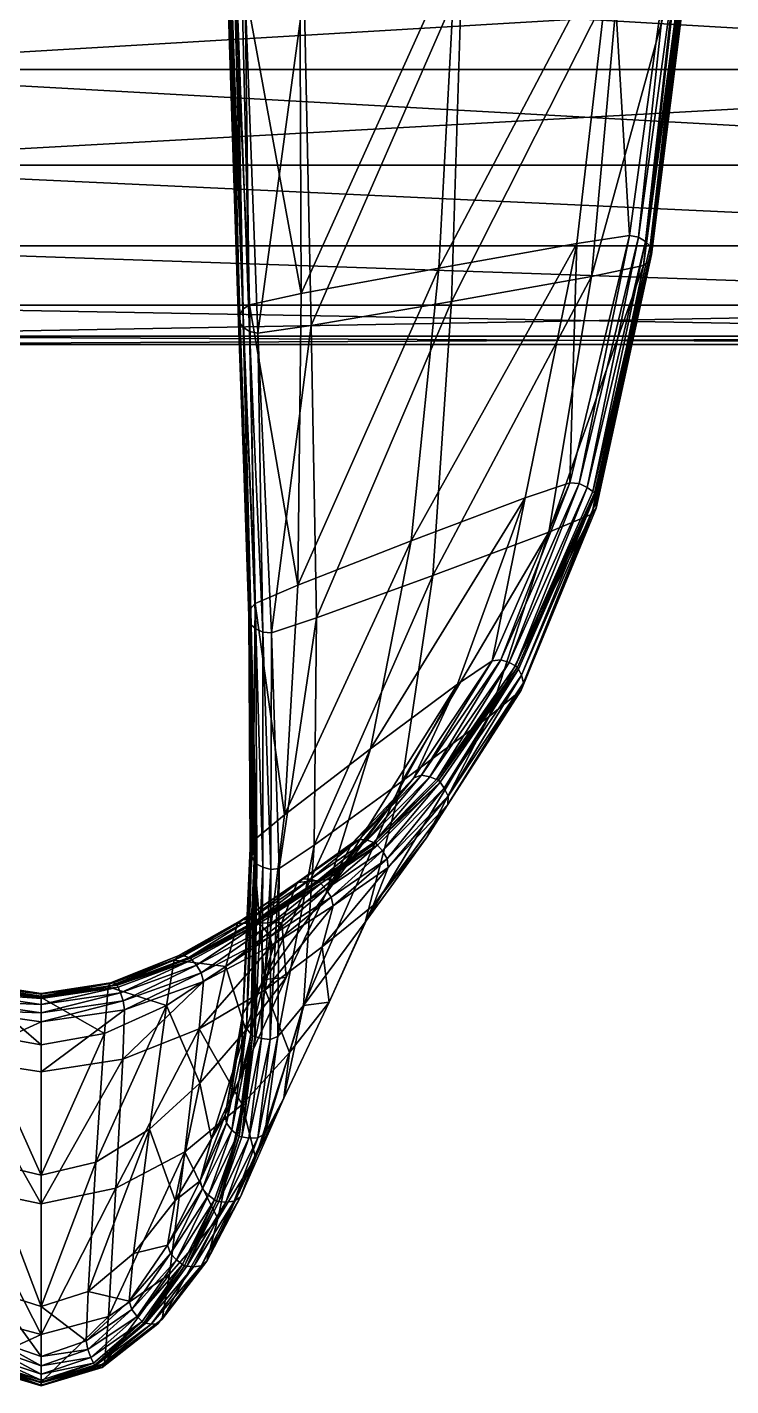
# Model space of a CAD drawing. Header units: centimetres. Extents: x -1193 to 1218, y -860 to 783.
# Drawn here: x 711.8 to 739.9, y -859.9 to -805.5 of the extents above; entities that cross this region are included whole.
import ezdxf

# ---------------------------------------------------------------- set-up
doc = ezdxf.new("R2010")
doc.units = ezdxf.units.CM
doc.layers.add('fabric', color=7, linetype='Continuous', true_color=0x9ab9e5)
doc.layers.add('Object003', color=7, linetype='Continuous', true_color=0x8d073a)

msp = doc.modelspace()

# ---------------------------------------------------------------- meshes
at = {"layer": 'fabric', "color": 60, "true_color": 0xb6ee00}
mesh = msp.add_polyface(dxfattribs=at)
corners = [(699.697, -814.271, -59.422), (632.615, -814.273, -59.308), (632.548, -816.645, -69.863), (699.697, -816.644, -69.889), (699.697, -811.036, -49.198), (632.705, -811.037, -48.975), (699.697, -799.293, -28.894), (632.999, -799.294, -28.46), (632.909, -803.177, -33.173), (699.697, -803.177, -33.561), (699.697, -796.269, -26.243), (633.065, -796.269, -25.785), (699.697, -771.095, -18.344), (633.276, -771.095, -17.859), (633.242, -780.28, -21.394), (699.697, -780.28, -21.862), (699.697, -794.144, -26.255), (633.113, -794.144, -25.803), (633.109, -794.303, -25.18), (699.697, -794.303, -25.64), (699.697, -792.533, -26.252), (633.131, -792.533, -25.804), (633.098, -794.808, -24.932), (699.697, -794.808, -25.397), (632.615, -814.273, -117.38), (632.705, -811.037, -127.713), (699.697, -811.036, -127.49), (699.697, -814.271, -117.267), (632.548, -816.645, -106.825), (699.697, -816.644, -106.8), (632.999, -799.128, -148.017), (633.065, -796.02, -150.586), (699.194, -794.612, -150.238), (699.697, -799.044, -147.477), (632.909, -803.135, -143.462), (699.697, -803.114, -143.048), (633.242, -780.322, -155.347), (633.276, -771.095, -158.829), (699.697, -771.095, -158.344), (699.697, -780.343, -154.906), (633.113, -794.31, -151.097), (633.131, -792.782, -151.2), (665.898, -794.476, -150.862), (633.109, -794.302, -151.508), (633.109, -794.476, -151.324), (632.807, -807.215, -40.137), (699.697, -807.214, -40.453), (633.183, -787.669, -24.189), (699.697, -787.669, -24.643), (632.513, -817.878, -79.366), (699.697, -817.878, -79.364), (632.504, -818.209, -88.344), (699.697, -818.211, -88.344), (632.807, -807.215, -136.551), (699.697, -807.214, -136.235), (633.183, -787.835, -152.711), (699.697, -787.918, -152.362), (632.513, -817.878, -97.322), (699.697, -817.878, -97.324), (768.409, -799.128, -148.017), (768.224, -787.835, -152.711)]
mesh.append_faces([[corners[k] for k in face] for face in [(0, 1, 2), (2, 3, 0), (1, 0, 4), (4, 5, 1), (6, 7, 8), (8, 9, 6), (7, 6, 10), (10, 11, 7), (12, 13, 14), (14, 15, 12), (16, 17, 18), (18, 19, 16), (17, 16, 20), (20, 21, 17), (22, 11, 10), (10, 23, 22), (18, 22, 23), (23, 19, 18), (24, 25, 26), (26, 27, 24), (28, 24, 27), (27, 29, 28), (30, 31, 32), (32, 33, 30), (34, 30, 33), (33, 35, 34), (36, 37, 38), (38, 39, 36), (40, 41, 32), (32, 42, 40), (43, 40, 42), (42, 44, 43), (42, 32, 31), (45, 46, 9), (9, 8, 45), (46, 45, 5), (5, 4, 46), (47, 48, 15), (15, 14, 47), (48, 47, 21), (21, 20, 48), (49, 50, 3), (3, 2, 49), (50, 49, 51), (51, 52, 50), (53, 54, 26), (26, 25, 53), (54, 53, 34), (34, 35, 54), (55, 56, 32), (32, 41, 55), (56, 55, 36), (36, 39, 56), (57, 58, 52), (52, 51, 57), (58, 57, 28), (28, 29, 58), (59, 33, 32), (32, 56, 60)]], dxfattribs={"vtx2": -1, "color": 60})
mesh = msp.add_polyface(dxfattribs=at)
corners = [(768.792, -814.273, -59.308), (768.702, -811.037, -48.975), (699.697, -811.036, -49.198), (699.697, -814.271, -59.422), (768.859, -816.645, -69.863), (699.697, -816.644, -69.889), (768.409, -799.294, -28.46), (768.342, -796.269, -25.785), (699.697, -796.269, -26.243), (699.697, -799.293, -28.894), (768.499, -803.177, -33.173), (699.697, -803.177, -33.561), (768.132, -771.095, -17.859), (768.166, -780.28, -21.394), (831.554, -780.281, -20.877), (699.697, -771.095, -18.344), (699.697, -780.28, -21.862), (768.294, -794.144, -25.803), (768.277, -792.533, -25.804), (699.697, -792.533, -26.252), (699.697, -794.144, -26.255), (768.298, -794.303, -25.18), (699.697, -794.303, -25.64), (768.31, -794.808, -24.932), (699.697, -794.808, -25.397), (699.697, -814.271, -117.267), (768.792, -814.273, -117.38), (768.859, -816.645, -106.825), (699.697, -816.644, -106.8), (699.697, -811.036, -127.49), (768.702, -811.037, -127.713), (699.697, -799.044, -147.477), (768.409, -799.128, -148.017), (768.499, -803.135, -143.462), (699.697, -803.114, -143.048), (699.194, -794.612, -150.238), (768.342, -796.02, -150.586), (831.554, -780.291, -155.823), (768.166, -780.322, -155.347), (768.132, -771.095, -158.829), (699.697, -771.095, -158.344), (699.697, -780.343, -154.906), (733.496, -794.476, -150.862), (768.294, -794.31, -151.097), (768.298, -794.302, -151.508), (768.298, -794.476, -151.324), (768.277, -792.782, -151.2), (768.31, -794.642, -151.544), (768.6, -807.215, -40.137), (699.697, -807.214, -40.453), (768.224, -787.669, -24.189), (699.697, -787.669, -24.643), (768.894, -817.878, -79.366), (699.697, -817.878, -79.364), (768.904, -818.209, -88.344), (699.697, -818.211, -88.344), (768.6, -807.215, -136.551), (699.697, -807.214, -136.235), (768.224, -787.835, -152.711), (699.697, -787.918, -152.362), (768.894, -817.878, -97.322), (699.697, -817.878, -97.324)]
mesh.append_faces([[corners[k] for k in face] for face in [(0, 1, 2), (2, 3, 0), (4, 0, 3), (3, 5, 4), (6, 7, 8), (8, 9, 6), (10, 6, 9), (9, 11, 10), (12, 13, 14), (13, 12, 15), (15, 16, 13), (17, 18, 19), (19, 20, 17), (21, 17, 20), (20, 22, 21), (23, 21, 22), (22, 24, 23), (7, 23, 24), (24, 8, 7), (25, 26, 27), (27, 28, 25), (26, 25, 29), (29, 30, 26), (31, 32, 33), (33, 34, 31), (35, 36, 32), (37, 38, 39), (40, 39, 38), (38, 41, 40), (42, 43, 44), (44, 45, 42), (43, 42, 35), (35, 46, 43), (47, 36, 35), (35, 42, 47), (48, 10, 11), (11, 49, 48), (1, 48, 49), (49, 2, 1), (50, 13, 16), (16, 51, 50), (18, 50, 51), (51, 19, 18), (52, 4, 5), (5, 53, 52), (54, 52, 53), (53, 55, 54), (56, 30, 29), (29, 57, 56), (33, 56, 57), (57, 34, 33), (58, 46, 35), (38, 58, 59), (59, 41, 38), (60, 54, 55), (55, 61, 60), (27, 60, 61), (61, 28, 27)]], dxfattribs={"vtx2": -1, "color": 60})
at = {"layer": 'Object003', "color": 111, "true_color": 0x99e4b8}
mesh = msp.add_polyface(dxfattribs=at)
corners = [(722.86, -804.087, -153.761), (729.164, -803.675, -154.095), (729.383, -789.896, -150.896), (723.148, -817.45, -162.054), (728.759, -816.492, -162.815), (729.284, -788.778, -152.581), (728.926, -802.448, -155.66), (722.69, -802.923, -155.314), (728.248, -815.154, -164.174), (722.744, -816.179, -163.447), (719.589, -789.564, -151.555), (719.807, -803.722, -154.372), (719.845, -803.775, -154.298), (719.619, -789.512, -151.636), (719.831, -803.663, -154.45), (720.244, -817.312, -162.377), (720.292, -817.367, -162.313), (720.257, -817.245, -162.451), (720.173, -804.106, -153.834), (720.501, -804.194, -153.701), (720.244, -790.025, -150.819), (722.72, -790.022, -150.789), (721.019, -817.762, -161.824), (720.68, -817.699, -161.916), (720.367, -803.152, -155.117), (720.204, -789.072, -152.316), (720.067, -803.288, -154.947), (719.891, -789.182, -152.15), (720.683, -816.624, -163.109), (720.416, -816.806, -162.928), (719.961, -803.935, -154.076), (719.725, -789.764, -151.237), (719.922, -789.93, -150.973), (720.437, -817.531, -162.119), (719.903, -803.489, -154.683), (719.707, -789.357, -151.879), (720.294, -817.045, -162.671)]
mesh.append_faces([[corners[k] for k in face] for face in [(0, 1, 2), (3, 4, 1), (1, 0, 3), (5, 6, 7), (6, 8, 9), (9, 7, 6), (10, 11, 12), (13, 14, 11), (11, 15, 16), (16, 12, 11), (15, 11, 14), (14, 17, 15), (18, 19, 20), (19, 0, 21), (22, 3, 0), (0, 19, 22), (23, 22, 19), (19, 18, 23), (7, 24, 25), (24, 26, 27), (28, 29, 26), (26, 24, 28), (9, 28, 24), (24, 7, 9), (12, 30, 31), (30, 18, 32), (33, 23, 18), (18, 30, 33), (16, 33, 30), (30, 12, 16), (26, 34, 35), (34, 14, 13), (36, 17, 14), (14, 34, 36), (29, 36, 34), (34, 26, 29)]], dxfattribs={"vtx2": -1, "color": 111})
mesh = msp.add_polyface(dxfattribs=at)
corners = [(729.164, -803.675, -154.095), (735.461, -803.224, -154.477), (736.043, -789.736, -151.056), (728.759, -816.492, -162.815), (734.353, -815.493, -163.619), (735.909, -788.631, -152.671), (735.17, -802.01, -155.956), (728.926, -802.448, -155.66), (728.248, -815.154, -164.174), (733.767, -814.17, -164.858), (739.054, -789.166, -151.843), (738.268, -802.462, -155.31), (738.284, -802.401, -155.382), (739.078, -789.111, -151.922), (738.237, -802.344, -155.451), (736.762, -814.334, -164.612), (736.762, -814.405, -164.549), (736.702, -814.276, -164.666), (737.798, -803.003, -154.683), (738.511, -789.628, -151.183), (738.081, -802.86, -154.844), (738.813, -789.514, -151.345), (736.435, -815.056, -163.976), (736.678, -814.868, -164.139), (737.859, -801.99, -155.883), (737.515, -801.897, -156.006), (738.377, -788.624, -152.636), (735.876, -813.851, -165.069), (736.24, -813.92, -164.995), (738.219, -802.648, -155.092), (738.98, -789.33, -151.608), (736.761, -814.617, -164.361), (738.098, -802.173, -155.658), (738.923, -788.899, -152.23), (738.709, -788.724, -152.486), (736.521, -814.099, -164.827)]
mesh.append_faces([[corners[k] for k in face] for face in [(0, 1, 2), (3, 4, 1), (1, 0, 3), (5, 6, 7), (8, 7, 6), (6, 9, 8), (10, 11, 12), (13, 12, 14), (15, 12, 11), (11, 16, 15), (12, 15, 17), (17, 14, 12), (1, 18, 19), (18, 20, 21), (22, 23, 20), (20, 18, 22), (4, 22, 18), (18, 1, 4), (24, 25, 26), (25, 6, 5), (27, 9, 6), (6, 25, 27), (28, 27, 25), (25, 24, 28), (20, 29, 30), (29, 11, 10), (31, 16, 11), (11, 29, 31), (23, 31, 29), (29, 20, 23), (14, 32, 33), (32, 24, 34), (35, 28, 24), (24, 32, 35), (17, 35, 32), (32, 14, 17)]], dxfattribs={"vtx2": -1, "color": 111})
mesh = msp.add_polyface(dxfattribs=at)
corners = [(734.353, -815.493, -163.619), (728.759, -816.492, -162.815), (728.015, -827.461, -174.032), (732.644, -825.723, -175.387), (727.147, -826.078, -175.06), (728.248, -815.154, -164.174), (733.767, -814.17, -164.858), (731.707, -824.355, -176.268), (725.52, -834.4, -185.254), (734.479, -824.16, -176.479), (736.762, -814.334, -164.612), (736.762, -814.405, -164.549), (734.498, -824.238, -176.431), (734.404, -824.104, -176.511), (736.702, -814.276, -164.666), (731.398, -831.126, -187.852), (731.314, -831.079, -187.856), (736.435, -815.056, -163.976), (734.366, -824.999, -175.941), (736.678, -814.868, -164.139), (734.548, -824.759, -176.104), (731.538, -832.046, -187.455), (730.259, -833.098, -186.685), (735.876, -813.851, -165.069), (736.24, -813.92, -164.995), (733.859, -823.777, -176.694), (733.489, -823.753, -176.697), (730.382, -830.868, -187.765), (730.725, -830.828, -187.851), (736.761, -814.617, -164.361), (734.556, -824.471, -176.286), (731.558, -831.446, -187.739), (731.633, -831.756, -187.612), (736.521, -814.099, -164.827), (734.181, -823.935, -176.608), (731.062, -830.939, -187.868)]
mesh.append_faces([[corners[k] for k in face] for face in [(0, 1, 2), (2, 3, 0), (4, 5, 6), (6, 7, 4), (8, 4, 7), (9, 10, 11), (11, 12, 9), (10, 9, 13), (13, 14, 10), (15, 9, 12), (16, 13, 9), (17, 0, 3), (3, 18, 17), (19, 17, 18), (18, 20, 19), (20, 18, 21), (18, 3, 22), (23, 24, 25), (25, 26, 23), (6, 23, 26), (26, 7, 6), (7, 26, 27), (28, 27, 26), (26, 25, 28), (29, 19, 20), (20, 30, 29), (11, 29, 30), (30, 12, 11), (12, 30, 31), (30, 20, 32), (33, 14, 13), (13, 34, 33), (24, 33, 34), (34, 25, 24), (25, 34, 35), (34, 13, 16)]], dxfattribs={"vtx2": -1, "color": 111})
mesh = msp.add_polyface(dxfattribs=at)
corners = [(728.759, -816.492, -162.815), (723.148, -817.45, -162.054), (723.358, -829.156, -172.708), (728.015, -827.461, -174.032), (730.259, -833.098, -186.685), (726.78, -835.693, -184.717), (725.312, -841.336, -193.334), (723.261, -838.248, -182.765), (728.248, -815.154, -164.174), (727.147, -826.078, -175.06), (722.614, -827.843, -173.819), (722.744, -816.179, -163.447), (723.731, -840.196, -193.397), (725.52, -834.4, -185.254), (728.993, -831.81, -187.077), (726.228, -836.805, -195.787), (721.284, -843.623, -191.005), (722.086, -837.031, -183.414), (725.738, -838.174, -202.471), (728.243, -835.656, -197.07), (728.299, -835.735, -197.06), (725.804, -838.251, -202.471), (725.65, -838.145, -202.437), (728.154, -835.62, -197.049), (721.019, -817.762, -161.824), (721.555, -829.75, -172.251), (721.864, -839.179, -182.045), (726.231, -839.145, -202.28), (726.189, -838.802, -202.422), (728.618, -836.292, -196.954), (728.608, -836.62, -196.806), (727.739, -837.965, -195.846), (725.625, -840.671, -201.202), (720.683, -816.624, -163.109), (724.793, -838.158, -201.973), (724.011, -839.613, -200.899), (727.251, -835.552, -196.71), (725.061, -838.024, -202.176), (727.554, -835.45, -196.874), (722.82, -839.599, -205.597), (726.001, -838.482, -202.47), (728.47, -835.972, -197.03), (725.386, -838.057, -202.334), (727.89, -835.512, -196.985), (723.38, -839.691, -205.912), (723.125, -839.616, -205.785)]
mesh.append_faces([[corners[k] for k in face] for face in [(0, 1, 2), (2, 3, 0), (4, 5, 6), (7, 5, 3), (3, 2, 7), (8, 9, 10), (10, 11, 8), (12, 13, 14), (14, 15, 12), (16, 17, 13), (9, 13, 17), (17, 10, 9), (18, 19, 20), (20, 21, 18), (19, 18, 22), (22, 23, 19), (1, 24, 25), (25, 2, 1), (26, 7, 2), (2, 25, 26), (27, 28, 29), (30, 31, 32), (33, 11, 10), (34, 35, 15), (15, 36, 34), (37, 34, 36), (36, 38, 37), (34, 37, 39), (40, 21, 20), (28, 40, 41), (42, 37, 38), (38, 43, 42), (22, 42, 43), (43, 23, 22), (42, 22, 44), (37, 42, 45)]], dxfattribs={"vtx2": -1, "color": 111})
mesh = msp.add_polyface(dxfattribs=at)
corners = [(720.244, -817.312, -162.377), (720.683, -829.379, -172.612), (720.744, -829.431, -172.564), (720.292, -817.367, -162.313), (720.257, -817.245, -162.451), (720.676, -829.305, -172.677), (720.902, -838.967, -182.118), (720.98, -839.008, -182.096), (720.868, -838.893, -182.165), (721.019, -817.762, -161.824), (720.68, -817.699, -161.916), (721.21, -829.731, -172.281), (721.555, -829.75, -172.251), (721.533, -839.227, -181.99), (721.864, -839.179, -182.045), (722.614, -827.843, -173.819), (720.913, -828.575, -173.294), (720.683, -816.624, -163.109), (720.416, -816.806, -162.928), (720.706, -828.811, -173.104), (720.816, -838.093, -182.676), (720.709, -838.376, -182.489), (722.086, -837.031, -183.414), (720.437, -817.531, -162.119), (720.93, -829.587, -172.419), (721.215, -839.132, -182.03), (704.307, -817.054, -162.724), (704.304, -817.258, -162.527), (703.866, -829.286, -172.749), (720.294, -817.045, -162.671), (720.655, -829.085, -172.869), (720.765, -838.669, -182.303)]
mesh.append_faces([[corners[k] for k in face] for face in [(0, 1, 2), (2, 3, 0), (1, 0, 4), (4, 5, 1), (1, 6, 7), (7, 2, 1), (6, 1, 5), (5, 8, 6), (9, 10, 11), (11, 12, 9), (13, 14, 12), (12, 11, 13), (15, 16, 17), (18, 17, 16), (16, 19, 18), (20, 21, 19), (19, 16, 20), (22, 20, 16), (16, 15, 22), (23, 3, 2), (2, 24, 23), (10, 23, 24), (24, 11, 10), (25, 13, 11), (11, 24, 25), (7, 25, 24), (24, 2, 7), (26, 27, 28), (29, 18, 19), (19, 30, 29), (4, 29, 30), (30, 5, 4), (31, 8, 5), (5, 30, 31), (21, 31, 30), (30, 19, 21)]], dxfattribs={"vtx2": -1, "color": 111})
mesh = msp.add_polyface(dxfattribs=at)
corners = [(725.312, -841.336, -193.334), (727.739, -837.965, -195.846), (730.259, -833.098, -186.685), (726.78, -835.693, -184.717), (732.644, -825.723, -175.387), (728.015, -827.461, -174.032), (731.707, -824.355, -176.268), (728.993, -831.81, -187.077), (725.52, -834.4, -185.254), (734.498, -824.238, -176.431), (731.438, -831.206, -187.824), (731.398, -831.126, -187.852), (728.243, -835.656, -197.07), (728.299, -835.735, -197.06), (728.154, -835.62, -197.049), (731.314, -831.079, -187.856), (734.479, -824.16, -176.479), (731.538, -832.046, -187.455), (728.608, -836.62, -196.806), (731.633, -831.756, -187.612), (728.618, -836.292, -196.954), (734.548, -824.759, -176.104), (734.366, -824.999, -175.941), (726.231, -839.145, -202.28), (730.382, -830.868, -187.765), (730.725, -830.828, -187.851), (727.554, -835.45, -196.874), (727.251, -835.552, -196.71), (726.228, -836.805, -195.787), (731.558, -831.446, -187.739), (728.47, -835.972, -197.03), (734.556, -824.471, -176.286), (726.001, -838.482, -202.47), (726.189, -838.802, -202.422), (731.062, -830.939, -187.868), (733.859, -823.777, -176.694), (734.181, -823.935, -176.608), (727.89, -835.512, -196.985)]
mesh.append_faces([[corners[k] for k in face] for face in [(0, 1, 2), (3, 2, 4), (4, 5, 3), (6, 7, 8), (9, 10, 11), (12, 11, 10), (10, 13, 12), (11, 12, 14), (14, 15, 11), (16, 11, 15), (17, 2, 1), (1, 18, 17), (19, 17, 18), (18, 20, 19), (17, 19, 21), (2, 17, 22), (20, 18, 23), (24, 7, 6), (24, 25, 26), (26, 27, 24), (7, 24, 27), (27, 28, 7), (29, 19, 20), (20, 30, 29), (10, 29, 30), (30, 13, 10), (29, 10, 9), (19, 29, 31), (13, 30, 32), (30, 20, 33), (34, 25, 35), (15, 34, 36), (34, 15, 14), (14, 37, 34), (25, 34, 37), (37, 26, 25)]], dxfattribs={"vtx2": -1, "color": 111})
mesh = msp.add_polyface(dxfattribs=at)
corners = [(726.78, -835.693, -184.717), (723.261, -838.248, -182.765), (722.836, -844.672, -190.823), (725.312, -841.336, -193.334), (725.625, -840.671, -201.202), (727.739, -837.965, -195.846), (725.52, -834.4, -185.254), (723.731, -840.196, -193.397), (721.284, -843.623, -191.005), (726.228, -836.805, -195.787), (724.011, -839.613, -200.899), (723.464, -839.716, -205.955), (725.738, -838.174, -202.471), (725.804, -838.251, -202.471), (723.533, -839.79, -205.961), (723.38, -839.691, -205.912), (725.65, -838.145, -202.437), (721.001, -841.316, -209.42), (720.921, -841.295, -209.367), (726.231, -839.145, -202.28), (723.589, -842.325, -204.667), (724.02, -840.674, -205.823), (726.189, -838.802, -202.422), (723.946, -840.328, -205.955), (728.608, -836.62, -196.806), (720.816, -838.093, -182.676), (722.086, -837.031, -183.414), (722.82, -839.599, -205.597), (722.584, -839.749, -205.373), (724.793, -838.158, -201.973), (721.972, -841.343, -204.197), (720.199, -841.388, -208.733), (720.403, -841.227, -208.982), (726.001, -838.482, -202.47), (723.739, -840.014, -205.981), (721.275, -841.605, -209.488), (721.488, -841.913, -209.495), (723.125, -839.616, -205.785), (725.386, -838.057, -202.334), (725.061, -838.024, -202.176), (720.683, -841.23, -209.207)]
mesh.append_faces([[corners[k] for k in face] for face in [(0, 1, 2), (2, 3, 0), (4, 5, 3), (6, 7, 8), (7, 9, 10), (11, 12, 13), (13, 14, 11), (12, 11, 15), (15, 16, 12), (17, 11, 14), (11, 17, 18), (18, 15, 11), (19, 4, 20), (20, 21, 19), (22, 19, 21), (21, 23, 22), (4, 19, 24), (25, 26, 8), (27, 28, 29), (10, 29, 28), (28, 30, 10), (30, 28, 31), (32, 31, 28), (28, 27, 32), (33, 22, 23), (23, 34, 33), (13, 33, 34), (34, 14, 13), (14, 34, 35), (34, 23, 36), (15, 37, 38), (37, 27, 39), (40, 32, 27), (27, 37, 40), (18, 40, 37), (37, 15, 18)]], dxfattribs={"vtx2": -1, "color": 111})
mesh = msp.add_polyface(dxfattribs=at)
corners = [(718.672, -845.598, -211.262), (721.301, -844.035, -208.154), (720.385, -848.632, -204.819), (718.697, -847.771, -204.17), (719.74, -843.105, -207.461), (717.36, -844.666, -210.3), (720.539, -845.659, -201.154), (718.32, -842.767, -212.463), (721.001, -841.316, -209.42), (721.069, -841.389, -209.437), (718.378, -842.839, -212.493), (718.254, -842.746, -212.397), (720.921, -841.295, -209.367), (721.583, -842.259, -209.382), (718.835, -843.71, -212.544), (721.488, -841.913, -209.495), (718.742, -843.362, -212.632), (715.689, -844.836, -214.897), (715.616, -846.81, -213.59), (720.709, -838.376, -182.489), (720.816, -838.093, -182.676), (720.409, -844.983, -190.075), (720.402, -845.298, -189.899), (719.71, -849.05, -194.314), (721.284, -843.623, -191.005), (720.33, -847.502, -195.367), (720.199, -841.388, -208.733), (721.972, -841.343, -204.197), (720.403, -841.227, -208.982), (717.83, -842.685, -211.929), (717.671, -842.85, -211.652), (721.275, -841.605, -209.488), (718.555, -843.054, -212.582), (715.527, -844.159, -214.857), (715.634, -844.479, -214.955), (720.765, -838.669, -182.303), (720.56, -845.593, -189.769), (720.74, -845.805, -189.687), (720.868, -838.893, -182.165), (719.765, -849.371, -194.151), (720.683, -841.23, -209.207), (718.058, -842.685, -212.198)]
mesh.append_faces([[corners[k] for k in face] for face in [(0, 1, 2), (3, 4, 5), (4, 3, 6), (7, 8, 9), (9, 10, 7), (8, 7, 11), (11, 12, 8), (13, 1, 0), (0, 14, 13), (15, 13, 14), (14, 16, 15), (16, 14, 17), (14, 0, 18), (19, 20, 21), (21, 22, 19), (22, 21, 23), (21, 24, 25), (26, 4, 27), (26, 28, 29), (29, 30, 26), (4, 26, 30), (30, 5, 4), (31, 15, 16), (16, 32, 31), (9, 31, 32), (32, 10, 9), (10, 32, 33), (32, 16, 34), (35, 19, 22), (22, 36, 35), (36, 37, 38), (36, 22, 39), (40, 12, 11), (11, 41, 40), (28, 40, 41), (41, 29, 28)]], dxfattribs={"vtx2": -1, "color": 111})
mesh = msp.add_polyface(dxfattribs=at)
corners = [(723.869, -844.539, -198.345), (725.312, -841.336, -193.334), (722.836, -844.672, -190.823), (722.058, -848.376, -195.481), (722.282, -846.554, -201.568), (723.589, -842.325, -204.667), (725.625, -840.671, -201.202), (720.385, -848.632, -204.819), (721.301, -844.035, -208.154), (722.144, -843.542, -198.13), (724.011, -839.613, -200.899), (721.972, -841.343, -204.197), (720.539, -845.659, -201.154), (720.33, -847.502, -195.367), (721.284, -843.623, -191.005), (723.731, -840.196, -193.397), (719.74, -843.105, -207.461), (720.902, -838.967, -182.118), (720.8, -845.876, -189.66), (720.892, -845.904, -189.664), (720.98, -839.008, -182.096), (720.868, -838.893, -182.165), (720.74, -845.805, -189.687), (723.533, -839.79, -205.961), (721.069, -841.389, -209.437), (721.001, -841.316, -209.42), (721.864, -839.179, -182.045), (721.533, -839.227, -181.99), (721.512, -846.025, -189.733), (721.819, -845.91, -189.869), (723.261, -838.248, -182.765), (721.583, -842.259, -209.382), (721.488, -841.913, -209.495), (723.946, -840.328, -205.955), (724.02, -840.674, -205.823), (720.409, -844.983, -190.075), (720.816, -838.093, -182.676), (721.215, -839.132, -182.03), (721.166, -845.988, -189.677), (721.275, -841.605, -209.488), (723.739, -840.014, -205.981), (720.765, -838.669, -182.303), (720.56, -845.593, -189.769)]
mesh.append_faces([[corners[k] for k in face] for face in [(0, 1, 2), (2, 3, 0), (4, 0, 3), (0, 4, 5), (5, 6, 0), (1, 0, 6), (4, 7, 8), (8, 5, 4), (9, 10, 11), (11, 12, 9), (13, 9, 12), (9, 13, 14), (14, 15, 9), (10, 9, 15), (12, 11, 16), (17, 18, 19), (19, 20, 17), (18, 17, 21), (21, 22, 18), (23, 24, 25), (26, 27, 28), (28, 29, 26), (30, 26, 29), (29, 2, 30), (31, 32, 33), (33, 34, 31), (8, 31, 34), (34, 5, 8), (14, 35, 36), (37, 20, 19), (19, 38, 37), (27, 37, 38), (38, 28, 27), (39, 24, 23), (32, 39, 40), (21, 41, 42)]], dxfattribs={"vtx2": -1, "color": 111})
mesh = msp.add_polyface(dxfattribs=at)
corners = [(709.295, -843.858, -214.679), (712.344, -844.314, -215.581), (712.344, -844.392, -215.633), (709.262, -843.933, -214.724), (706.37, -842.763, -212.474), (706.311, -842.834, -212.505), (706.435, -842.743, -212.407), (709.332, -843.834, -214.599), (712.344, -844.288, -215.492), (709, -844.836, -214.897), (709.073, -846.81, -213.59), (706.019, -845.593, -211.281), (709.054, -844.479, -214.955), (705.856, -843.702, -212.564), (712.344, -844.955, -215.914), (712.344, -845.318, -215.871), (712.344, -847.328, -214.558), (709.654, -843.915, -213.731), (709.811, -845.792, -212.319), (712.344, -846.246, -213.123), (712.344, -844.347, -214.56), (709.567, -843.754, -214.038), (712.344, -844.192, -214.883), (706.859, -842.684, -211.932), (707.018, -842.85, -211.653), (707.328, -844.666, -210.3), (709.162, -844.159, -214.857), (705.948, -843.355, -212.65), (706.135, -843.048, -212.597), (712.344, -844.626, -215.789), (709.441, -843.764, -214.356), (712.344, -844.209, -215.227), (706.632, -842.682, -212.205)]
mesh.append_faces([[corners[k] for k in face] for face in [(0, 1, 2), (2, 3, 0), (4, 0, 3), (3, 5, 4), (0, 4, 6), (6, 7, 0), (1, 0, 7), (7, 8, 1), (9, 10, 11), (12, 9, 13), (9, 12, 14), (14, 15, 9), (10, 9, 15), (15, 16, 10), (17, 18, 19), (19, 20, 17), (21, 17, 20), (20, 22, 21), (17, 21, 23), (23, 24, 17), (18, 17, 24), (24, 25, 18), (26, 12, 27), (3, 26, 28), (26, 3, 2), (2, 29, 26), (12, 26, 29), (29, 14, 12), (30, 21, 22), (22, 31, 30), (7, 30, 31), (31, 8, 7), (30, 7, 6), (6, 32, 30), (21, 30, 32), (32, 23, 21)]], dxfattribs={"vtx2": -1, "color": 111})
mesh = msp.add_polyface(dxfattribs=at)
corners = [(715.393, -843.858, -214.679), (718.32, -842.767, -212.463), (718.378, -842.839, -212.493), (715.427, -843.933, -214.724), (712.344, -844.314, -215.581), (712.344, -844.392, -215.633), (712.344, -844.288, -215.492), (715.357, -843.834, -214.599), (718.254, -842.746, -212.397), (715.689, -844.836, -214.897), (715.616, -846.81, -213.59), (712.344, -847.328, -214.558), (712.344, -845.318, -215.871), (715.634, -844.479, -214.955), (712.344, -844.955, -215.914), (718.742, -843.362, -212.632), (718.835, -843.71, -212.544), (715.034, -843.915, -213.731), (714.878, -845.792, -212.319), (717.36, -844.666, -210.3), (717.671, -842.85, -211.652), (715.121, -843.754, -214.038), (717.83, -842.685, -211.929), (712.344, -844.192, -214.883), (712.344, -844.347, -214.56), (712.344, -846.246, -213.123), (715.527, -844.159, -214.857), (712.344, -844.626, -215.789), (718.555, -843.054, -212.582), (715.247, -843.764, -214.356), (718.058, -842.685, -212.198), (712.344, -844.209, -215.227)]
mesh.append_faces([[corners[k] for k in face] for face in [(0, 1, 2), (2, 3, 0), (4, 0, 3), (3, 5, 4), (0, 4, 6), (6, 7, 0), (1, 0, 7), (7, 8, 1), (9, 10, 11), (11, 12, 9), (13, 9, 12), (12, 14, 13), (9, 13, 15), (10, 9, 16), (17, 18, 19), (19, 20, 17), (21, 17, 20), (20, 22, 21), (17, 21, 23), (23, 24, 17), (18, 17, 24), (24, 25, 18), (26, 13, 14), (14, 27, 26), (3, 26, 27), (27, 5, 3), (26, 3, 2), (13, 26, 28), (29, 21, 22), (22, 30, 29), (7, 29, 30), (30, 8, 7), (29, 7, 6), (6, 31, 29), (21, 29, 31), (31, 23, 21)]], dxfattribs={"vtx2": -1, "color": 111})
mesh = msp.add_polyface(dxfattribs=at)
corners = [(706.019, -845.593, -211.281), (706.596, -850.529, -207.743), (704.323, -848.653, -204.863), (705.299, -853.263, -201.475), (707.217, -855.436, -204.176), (709.35, -851.98, -209.941), (709.651, -857.117, -206.254), (709.073, -846.81, -213.59), (712.344, -852.599, -210.87), (712.344, -847.328, -214.558), (705.991, -847.771, -204.17), (708.01, -849.616, -206.805), (707.328, -844.666, -210.3), (704.149, -845.659, -201.154), (705.529, -850.005, -198.124), (706.981, -852.465, -200.9), (708.647, -854.595, -203.34), (710.148, -850.932, -208.685), (709.811, -845.792, -212.319), (710.459, -856.106, -205.091), (712.344, -856.706, -205.794), (712.344, -851.458, -209.436), (712.344, -846.246, -213.123), (706.622, -855.125, -199.57), (705.35, -852.539, -196.747), (705.257, -852.552, -196.778), (706.699, -855.062, -199.562), (705.427, -852.476, -196.753), (705.741, -854.968, -200.176), (704.397, -852.4, -197.223), (704.978, -849.047, -194.304), (704.923, -849.364, -194.125), (705.892, -852.012, -196.834), (705.979, -851.687, -196.985), (704.358, -847.501, -195.365), (707.283, -854.267, -199.689), (707.174, -854.597, -199.562), (704.978, -852.592, -196.868), (706.268, -855.173, -199.746), (704.647, -852.57, -197.018), (705.96, -855.146, -199.941), (705.658, -852.288, -196.769), (704.708, -849.634, -194.007), (706.931, -854.874, -199.539)]
mesh.append_faces([[corners[k] for k in face] for face in [(0, 1, 2), (3, 2, 1), (1, 4, 3), (1, 5, 6), (5, 1, 0), (0, 7, 5), (8, 5, 7), (7, 9, 8), (10, 11, 12), (10, 13, 14), (14, 15, 10), (11, 10, 15), (15, 16, 11), (17, 18, 12), (12, 11, 17), (19, 17, 11), (11, 16, 19), (20, 21, 17), (18, 17, 21), (21, 22, 18), (23, 24, 25), (26, 27, 24), (3, 28, 29), (30, 31, 32), (32, 33, 30), (33, 14, 34), (35, 15, 14), (14, 33, 35), (36, 35, 33), (33, 32, 36), (25, 37, 38), (37, 39, 40), (27, 41, 42), (41, 32, 31), (32, 41, 43), (41, 27, 26)]], dxfattribs={"vtx2": -1, "color": 111})
mesh = msp.add_polyface(dxfattribs=at)
corners = [(718.098, -850.523, -207.732), (720.385, -848.632, -204.819), (719.417, -853.201, -201.463), (717.478, -855.421, -204.172), (718.672, -845.598, -211.262), (715.616, -846.81, -213.59), (715.339, -851.98, -209.941), (712.344, -852.599, -210.87), (712.344, -847.328, -214.558), (715.037, -857.117, -206.254), (717.36, -844.666, -210.3), (716.678, -849.616, -206.805), (718.697, -847.771, -204.17), (717.708, -852.464, -200.9), (716.041, -854.595, -203.34), (719.16, -850.003, -198.125), (720.539, -845.659, -201.154), (714.541, -850.932, -208.685), (714.878, -845.792, -212.319), (712.344, -851.458, -209.436), (712.344, -846.246, -213.123), (712.344, -856.706, -205.794), (714.229, -856.106, -205.091), (720.274, -849.907, -194.004), (719.357, -852.497, -196.767), (719.451, -852.507, -196.8), (720.2, -849.843, -194.018), (719.278, -852.438, -196.771), (718.172, -855.095, -199.613), (718.082, -855.087, -199.569), (718.711, -851.681, -196.987), (719.71, -849.05, -194.314), (719.765, -849.371, -194.151), (718.802, -851.999, -196.84), (717.407, -854.263, -199.689), (720.073, -852.5, -197.051), (719.736, -852.535, -196.896), (718.441, -855.12, -199.744), (719.98, -849.65, -194.06), (719.042, -852.262, -196.782), (717.767, -854.85, -199.539), (717.519, -854.585, -199.561)]
mesh.append_faces([[corners[k] for k in face] for face in [(0, 1, 2), (2, 3, 0), (1, 0, 4), (5, 6, 7), (7, 8, 5), (6, 5, 4), (4, 0, 6), (9, 6, 0), (10, 11, 12), (13, 12, 11), (11, 14, 13), (12, 13, 15), (15, 16, 12), (17, 11, 10), (10, 18, 17), (19, 17, 18), (18, 20, 19), (17, 19, 21), (11, 17, 22), (23, 24, 25), (26, 27, 24), (28, 25, 24), (29, 24, 27), (15, 30, 31), (32, 31, 30), (30, 33, 32), (33, 30, 34), (13, 34, 30), (30, 15, 13), (35, 36, 37), (36, 25, 28), (38, 32, 33), (33, 39, 38), (39, 27, 26), (27, 39, 40), (39, 33, 41)]], dxfattribs={"vtx2": -1, "color": 111})
mesh = msp.add_polyface(dxfattribs=at)
corners = [(722.058, -848.376, -195.481), (720.921, -850.755, -198.456), (722.282, -846.554, -201.568), (720.385, -848.632, -204.819), (719.417, -853.201, -201.463), (720.539, -845.659, -201.154), (719.16, -850.003, -198.125), (720.33, -847.502, -195.367), (719.451, -852.507, -196.8), (720.37, -849.923, -194.024), (720.274, -849.907, -194.004), (720.8, -845.876, -189.66), (720.892, -845.904, -189.664), (720.74, -845.805, -189.687), (720.2, -849.843, -194.018), (719.357, -852.497, -196.767), (721.29, -849.809, -194.383), (722.836, -844.672, -190.823), (721.819, -845.91, -189.869), (721.009, -849.965, -194.201), (721.512, -846.025, -189.733), (720.073, -852.5, -197.051), (720.327, -852.322, -197.261), (718.977, -854.896, -200.174), (718.754, -855.081, -199.939), (719.71, -849.05, -194.314), (719.765, -849.371, -194.151), (720.402, -845.298, -189.899), (720.409, -844.983, -190.075), (720.659, -849.973, -194.086), (721.166, -845.988, -189.677), (719.736, -852.535, -196.896), (719.98, -849.65, -194.06), (719.042, -852.262, -196.782), (720.56, -845.593, -189.769)]
mesh.append_faces([[corners[k] for k in face] for face in [(0, 1, 2), (3, 2, 1), (1, 4, 3), (5, 6, 7), (8, 9, 10), (11, 10, 9), (9, 12, 11), (10, 11, 13), (13, 14, 10), (15, 10, 14), (16, 0, 17), (17, 18, 16), (19, 16, 18), (18, 20, 19), (16, 19, 21), (21, 22, 16), (0, 16, 22), (22, 1, 0), (23, 4, 1), (1, 22, 23), (22, 21, 24), (25, 7, 6), (25, 26, 27), (7, 25, 28), (29, 19, 20), (20, 30, 29), (9, 29, 30), (30, 12, 9), (29, 9, 8), (8, 31, 29), (19, 29, 31), (31, 21, 19), (14, 32, 33), (32, 14, 13), (13, 34, 32), (26, 32, 34)]], dxfattribs={"vtx2": -1, "color": 111})
mesh = msp.add_polyface(dxfattribs=at)
corners = [(715.339, -851.98, -209.941), (715.037, -857.117, -206.254), (712.344, -857.834, -207.138), (712.344, -852.599, -210.87), (712.344, -856.706, -205.794), (714.229, -856.106, -205.091), (714.541, -850.932, -208.685), (716.041, -854.595, -203.34), (716.678, -849.616, -206.805), (714.486, -859.054, -203.947), (712.344, -859.744, -204.726), (712.344, -859.773, -204.808), (714.528, -859.077, -204.021), (716.456, -857.373, -202.074), (716.389, -857.308, -202.053), (714.448, -858.979, -203.91), (712.344, -859.663, -204.68), (714.794, -859.153, -204.535), (714.889, -858.993, -204.829), (717.183, -857.223, -202.804), (712.344, -859.887, -205.379), (712.344, -859.738, -205.69), (714.147, -858.081, -203.796), (714.21, -858.438, -203.725), (712.344, -858.712, -204.491), (712.344, -859.082, -204.438), (715.97, -856.831, -201.971), (715.864, -856.495, -202.074), (714.652, -859.146, -204.241), (717.009, -857.401, -202.542), (716.753, -857.426, -202.302), (712.344, -859.859, -205.055), (714.333, -858.756, -203.799), (712.344, -859.42, -204.542), (716.186, -857.115, -201.992)]
mesh.append_faces([[corners[k] for k in face] for face in [(0, 1, 2), (2, 3, 0), (4, 5, 6), (5, 7, 8), (9, 10, 11), (11, 12, 9), (13, 9, 12), (14, 15, 9), (10, 9, 15), (15, 16, 10), (17, 18, 19), (18, 17, 20), (20, 21, 18), (1, 18, 21), (21, 2, 1), (22, 5, 4), (23, 22, 24), (24, 25, 23), (22, 23, 26), (26, 27, 22), (5, 22, 27), (27, 7, 5), (28, 17, 29), (12, 28, 30), (28, 12, 11), (11, 31, 28), (17, 28, 31), (31, 20, 17), (32, 23, 25), (25, 33, 32), (15, 32, 33), (33, 16, 15), (32, 15, 14), (14, 34, 32), (23, 32, 34), (34, 26, 23)]], dxfattribs={"vtx2": -1, "color": 111})
mesh = msp.add_polyface(dxfattribs=at)
corners = [(718.098, -850.523, -207.732), (717.478, -855.421, -204.172), (715.037, -857.117, -206.254), (718.082, -855.087, -199.569), (716.456, -857.373, -202.074), (716.53, -857.386, -202.131), (718.172, -855.095, -199.613), (719.357, -852.497, -196.767), (719.278, -852.438, -196.771), (718.003, -855.027, -199.562), (716.389, -857.308, -202.053), (714.528, -859.077, -204.021), (714.486, -859.054, -203.947), (718.754, -855.081, -199.939), (718.977, -854.896, -200.174), (720.327, -852.322, -197.261), (717.009, -857.401, -202.542), (717.183, -857.223, -202.804), (719.417, -853.201, -201.463), (714.889, -858.993, -204.829), (714.794, -859.153, -204.535), (717.407, -854.263, -199.689), (717.708, -852.464, -200.9), (716.041, -854.595, -203.34), (715.864, -856.495, -202.074), (717.519, -854.585, -199.561), (715.97, -856.831, -201.971), (718.802, -851.999, -196.84), (718.441, -855.12, -199.744), (720.073, -852.5, -197.051), (719.736, -852.535, -196.896), (716.753, -857.426, -202.302), (714.652, -859.146, -204.241), (717.767, -854.85, -199.539), (716.186, -857.115, -201.992), (719.042, -852.262, -196.782)]
mesh.append_faces([[corners[k] for k in face] for face in [(0, 1, 2), (3, 4, 5), (5, 6, 3), (7, 3, 6), (8, 9, 3), (4, 3, 9), (9, 10, 4), (11, 5, 4), (12, 4, 10), (13, 14, 15), (14, 13, 16), (16, 17, 14), (18, 14, 17), (17, 1, 18), (19, 2, 1), (1, 17, 19), (17, 16, 20), (21, 22, 23), (23, 24, 21), (25, 21, 24), (24, 26, 25), (21, 25, 27), (28, 13, 29), (6, 28, 30), (28, 6, 5), (5, 31, 28), (13, 28, 31), (31, 16, 13), (16, 31, 32), (31, 5, 11), (33, 25, 26), (26, 34, 33), (9, 33, 34), (34, 10, 9), (33, 9, 8), (25, 33, 35)]], dxfattribs={"vtx2": -1, "color": 111})
mesh = msp.add_polyface(dxfattribs=at)
corners = [(709.35, -851.98, -209.941), (712.344, -852.599, -210.87), (712.344, -857.834, -207.138), (709.651, -857.117, -206.254), (710.148, -850.932, -208.685), (710.459, -856.106, -205.091), (712.344, -856.706, -205.794), (708.162, -857.396, -202.131), (710.161, -859.077, -204.021), (710.202, -859.054, -203.947), (712.344, -859.744, -204.726), (712.344, -859.773, -204.808), (712.344, -859.663, -204.68), (710.24, -858.979, -203.91), (708.236, -857.382, -202.074), (709.799, -858.993, -204.829), (712.344, -859.738, -205.69), (709.894, -859.153, -204.535), (712.344, -859.887, -205.379), (707.686, -857.417, -202.542), (710.541, -858.081, -203.796), (708.647, -854.595, -203.34), (708.825, -856.497, -202.074), (710.478, -858.438, -203.725), (708.719, -856.834, -201.971), (712.344, -859.082, -204.438), (712.344, -858.712, -204.491), (714.147, -858.081, -203.796), (710.036, -859.146, -204.241), (712.344, -859.859, -205.055), (707.94, -857.439, -202.303), (710.355, -858.756, -203.799), (708.505, -857.121, -201.992), (712.344, -859.42, -204.542)]
mesh.append_faces([[corners[k] for k in face] for face in [(0, 1, 2), (2, 3, 0), (4, 5, 6), (7, 8, 9), (10, 9, 8), (8, 11, 10), (9, 10, 12), (12, 13, 9), (14, 9, 13), (15, 3, 2), (2, 16, 15), (17, 15, 16), (16, 18, 17), (15, 17, 19), (20, 5, 21), (21, 22, 20), (23, 20, 22), (22, 24, 23), (20, 23, 25), (25, 26, 20), (5, 20, 26), (26, 6, 5), (6, 26, 27), (28, 17, 18), (18, 29, 28), (8, 28, 29), (29, 11, 8), (28, 8, 7), (17, 28, 30), (31, 23, 24), (24, 32, 31), (13, 31, 32), (31, 13, 12), (12, 33, 31), (23, 31, 33), (33, 25, 23)]], dxfattribs={"vtx2": -1, "color": 111})

doc.saveas('drawing.dxf')
